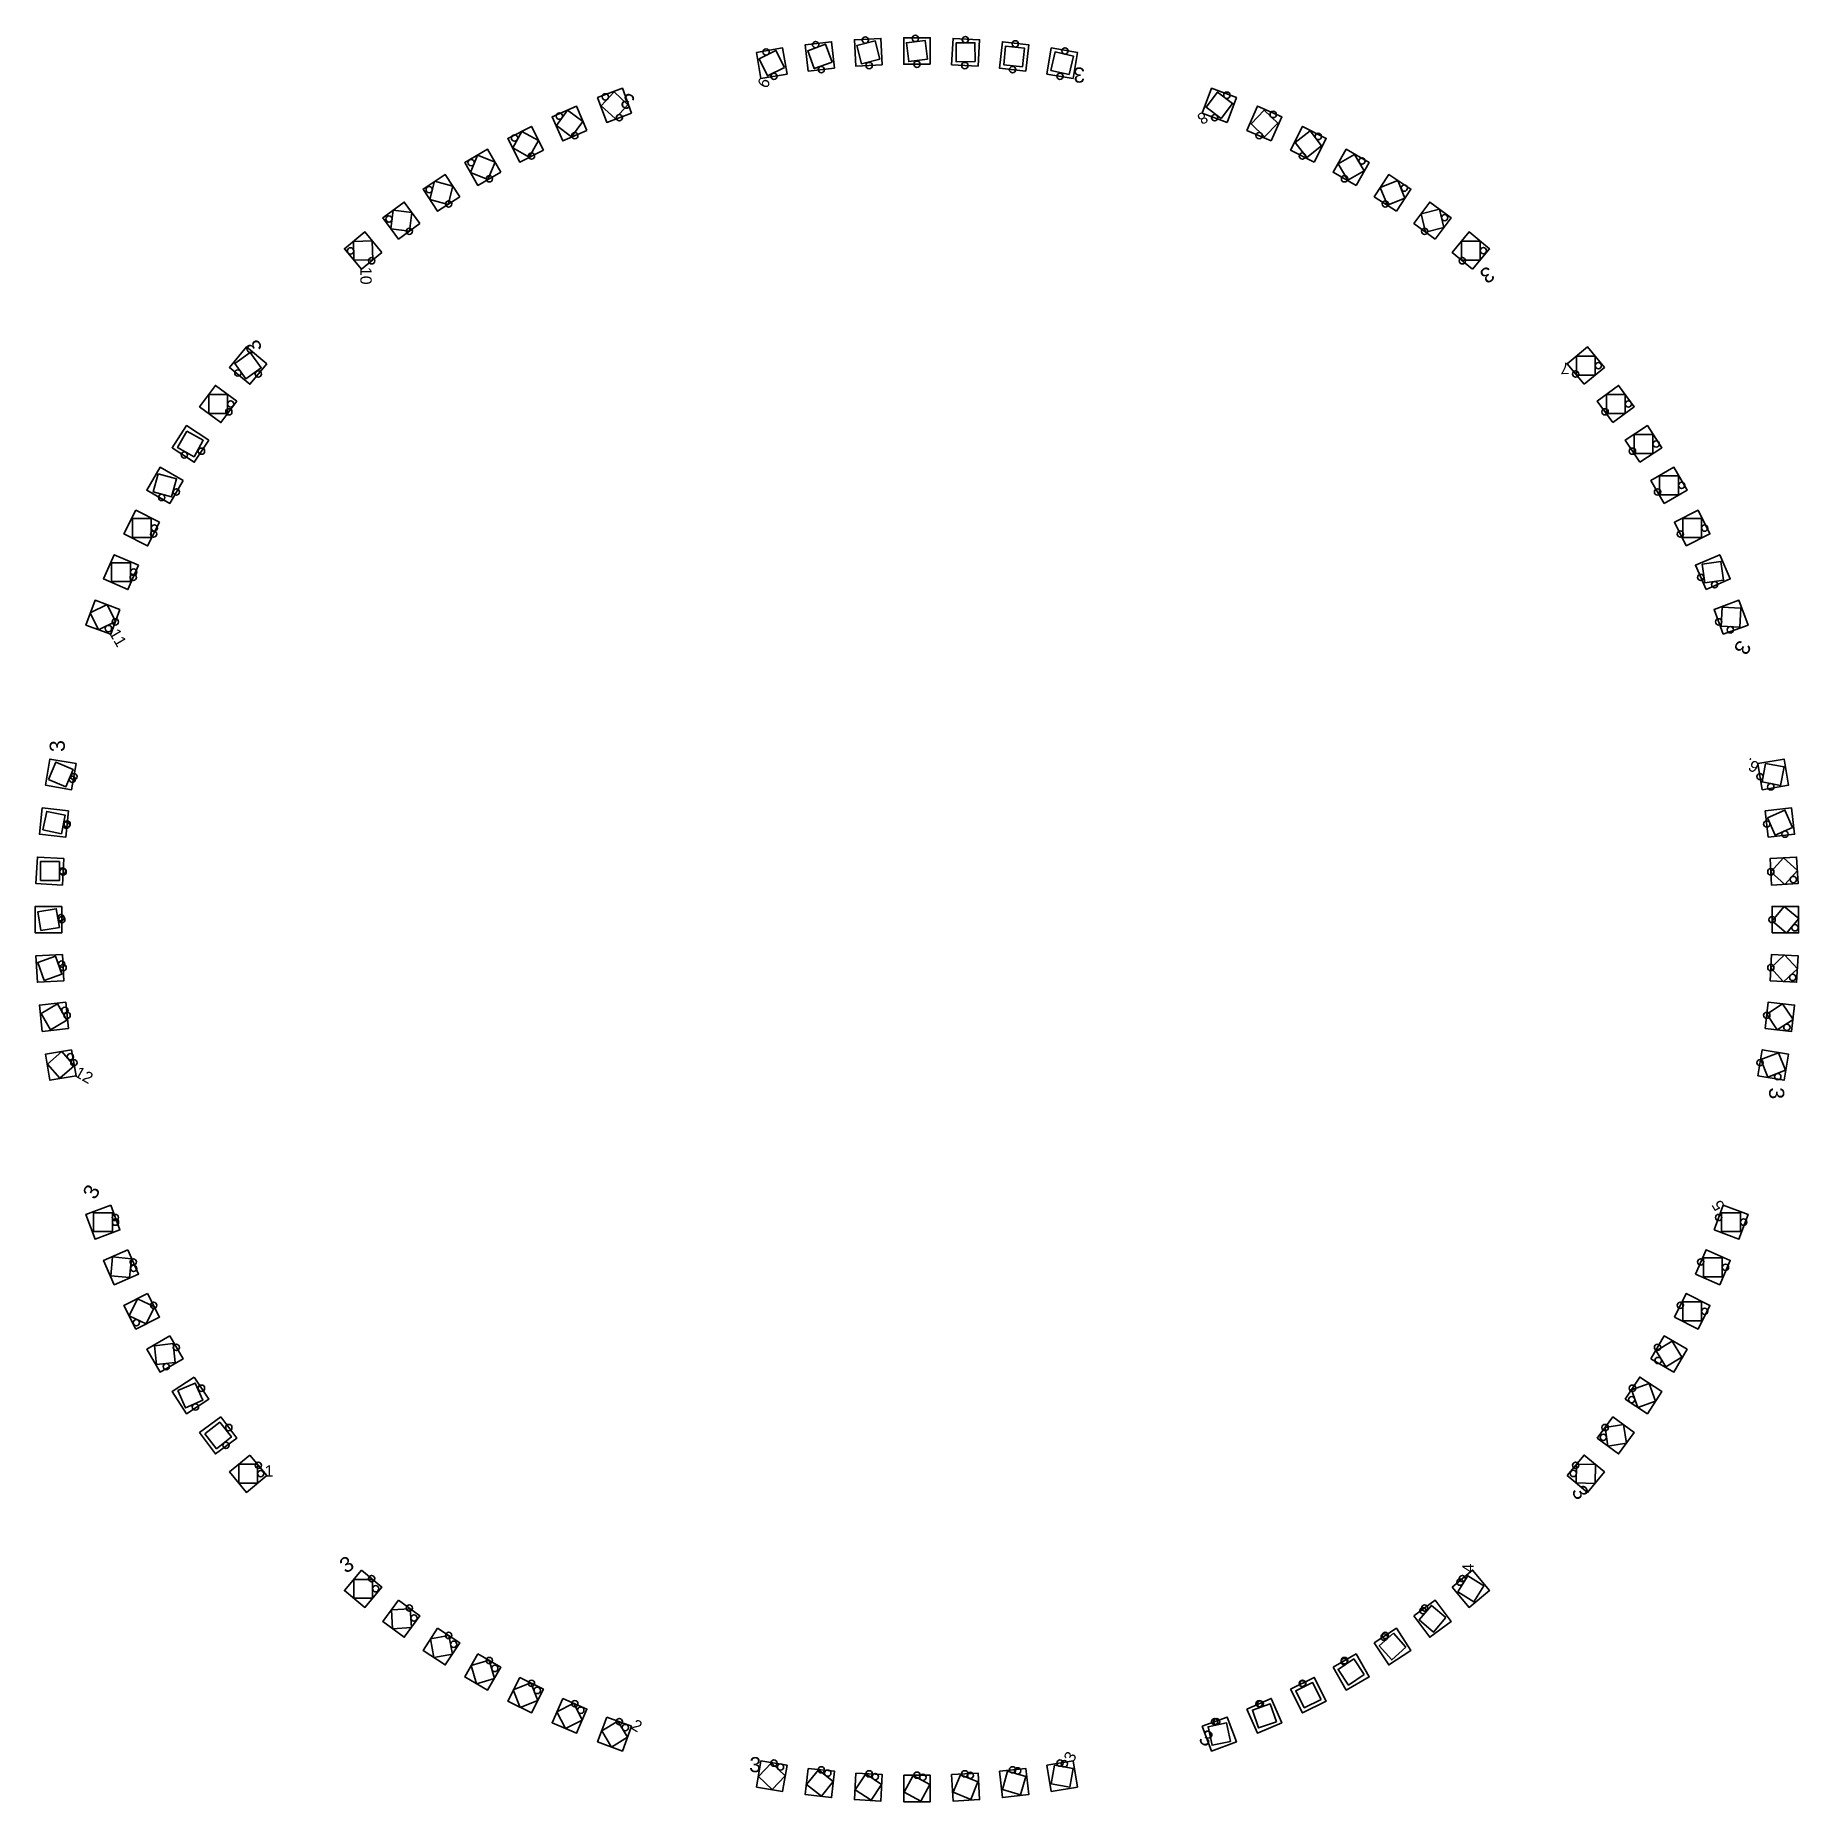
# Model space of a CAD drawing. Extents: x -280 to 280, y -280 to 281.
import ezdxf

# ---------------------------------------------------------------- set-up
doc = ezdxf.new("R2010")
doc.units = 0
doc.header["$MEASUREMENT"] = 0
doc.layers.get('0').update_dxf_attribs({"linetype": 'CONTINUOUS'})
doc.layers.add('EVERYTHING', color=7, linetype='CONTINUOUS')
doc.styles.get("Standard").update_dxf_attribs({"font": 'ARIAL.TTF'})

msp = doc.modelspace()

# ---------------------------------------------------------------- linework, layer by layer
at = {"layer": 'EVERYTHING', "color": 0}
for points in [[(-41.3, 268.66), (-42.7, 276.96), (-51, 275.56), (-49.6, 267.26)], [(-42.13, 270.77), (-44.81, 276.13), (-50.17, 273.45), (-47.49, 268.09)], [(-26.2, 270.56), (-27.14, 278.92), (-35.5, 277.98), (-34.56, 269.62)], [(-27, 272.49), (-29.07, 278.12), (-34.7, 276.05), (-32.63, 270.42)], [(-11.01, 271.6), (-11.48, 280.01), (-19.89, 279.54), (-19.42, 271.13)], [(-11.82, 273.37), (-13.25, 279.2), (-19.08, 277.77), (-17.65, 271.94)], [(4.21, 271.79), (4.21, 280.21), (-4.21, 280.21), (-4.21, 271.79)], [(3.36, 273.41), (2.59, 279.36), (-3.36, 278.59), (-2.59, 272.64)], [(19.42, 271.13), (19.89, 279.54), (11.48, 280.01), (11.01, 271.6)], [(18.49, 272.61), (18.41, 278.61), (12.41, 278.53), (12.49, 272.53)], [(34.56, 269.62), (35.5, 277.98), (27.14, 278.92), (26.2, 270.56)], [(33.52, 270.98), (34.14, 276.94), (28.18, 277.56), (27.56, 271.6)], [(49.6, 267.26), (51, 275.56), (42.7, 276.96), (41.3, 268.66)], [(48.42, 268.52), (49.74, 274.38), (43.88, 275.7), (42.56, 269.84)], [(-90.68, 256.25), (-93.61, 264.14), (-101.5, 261.21), (-98.57, 253.32)], [(98.57, 253.32), (101.5, 261.21), (93.61, 264.14), (90.68, 256.25)], [(-104.88, 250.78), (-108.25, 258.49), (-115.96, 255.12), (-112.59, 247.41)], [(-91.85, 258.93), (-96.29, 262.97), (-100.33, 258.53), (-95.89, 254.49)], [(96.7, 254.53), (100.29, 259.34), (95.48, 262.93), (91.89, 258.12)], [(112.59, 247.41), (115.96, 255.12), (108.25, 258.49), (104.88, 250.78)], [(-106.23, 253.62), (-111.09, 257.14), (-114.61, 252.28), (-109.75, 248.76)], [(110.48, 248.71), (114.66, 253.01), (110.36, 257.19), (106.18, 252.89)], [(-118.75, 244.51), (-122.55, 252.03), (-130.07, 248.23), (-126.27, 240.71)], [(-120.33, 247.53), (-125.57, 250.45), (-128.49, 245.21), (-123.25, 242.29)], [(126.27, 240.71), (130.07, 248.23), (122.55, 252.03), (118.75, 244.51)], [(123.9, 242.16), (128.62, 245.86), (124.92, 250.58), (120.2, 246.88)], [(-132.25, 237.48), (-136.46, 244.77), (-143.75, 240.56), (-139.54, 233.27)], [(-134.09, 240.67), (-139.65, 242.93), (-141.91, 237.37), (-136.35, 235.11)], [(139.54, 233.27), (143.75, 240.56), (136.46, 244.77), (132.25, 237.48)], [(136.92, 234.92), (142.1, 237.94), (139.08, 243.12), (133.9, 240.1)], [(-145.33, 229.7), (-149.94, 236.75), (-156.99, 232.14), (-152.38, 225.09)], [(152.38, 225.09), (156.99, 232.14), (149.94, 236.75), (145.33, 229.7)], [(-147.49, 233.05), (-153.29, 234.59), (-154.83, 228.79), (-149.03, 227.25)], [(149.51, 227.01), (155.07, 229.27), (152.81, 234.83), (147.25, 232.57)], [(-157.96, 221.21), (-162.96, 227.99), (-169.74, 222.99), (-164.74, 216.21)], [(-160.51, 224.71), (-166.46, 225.44), (-167.19, 219.49), (-161.24, 218.76)], [(164.74, 216.21), (169.74, 222.99), (162.96, 227.99), (157.96, 221.21)], [(161.65, 218.47), (167.48, 219.9), (166.05, 225.73), (160.22, 224.3)], [(-170.09, 212.02), (-175.46, 218.51), (-181.95, 213.14), (-176.58, 206.65)], [(-173.1, 215.66), (-179.1, 215.5), (-178.94, 209.5), (-172.94, 209.66)], [(176.58, 206.65), (181.95, 213.14), (175.46, 218.51), (170.09, 212.02)], [(173.02, 209.58), (179.02, 209.58), (179.02, 215.58), (173.02, 215.58)], [(-206.65, 176.58), (-213.14, 181.95), (-218.51, 175.46), (-212.02, 170.09)], [(-211.89, 180.21), (-216.77, 176.71), (-213.27, 171.83), (-208.39, 175.33)], [(212.02, 170.09), (218.51, 175.46), (213.14, 181.95), (206.65, 176.58)], [(209.58, 173.02), (215.58, 173.02), (215.58, 179.02), (209.58, 179.02)], [(-216.21, 164.74), (-222.99, 169.74), (-227.99, 162.96), (-221.21, 157.96)], [(221.21, 157.96), (227.99, 162.96), (222.99, 169.74), (216.21, 164.74)], [(-225.1, 160.85), (-219.1, 160.85), (-219.1, 166.85), (-225.1, 166.85)], [(219.1, 160.85), (225.1, 160.85), (225.1, 166.85), (219.1, 166.85)], [(-225.09, 152.38), (-232.14, 156.99), (-236.75, 149.94), (-229.7, 145.33)], [(-232.08, 155.24), (-235, 150), (-229.76, 147.08), (-226.84, 152.32)], [(229.7, 145.33), (236.75, 149.94), (232.14, 156.99), (225.09, 152.38)], [(227.92, 148.16), (233.92, 148.16), (233.92, 154.16), (227.92, 154.16)], [(-233.27, 139.54), (-240.56, 143.75), (-244.77, 136.46), (-237.48, 132.25)], [(-241.12, 141.69), (-242.71, 135.9), (-236.92, 134.31), (-235.33, 140.1)], [(237.48, 132.25), (244.77, 136.46), (240.56, 143.75), (233.27, 139.54)], [(236.02, 135), (242.02, 135), (242.02, 141), (236.02, 141)], [(-240.71, 126.27), (-248.23, 130.07), (-252.03, 122.55), (-244.51, 118.75)], [(244.51, 118.75), (252.03, 122.55), (248.23, 130.07), (240.71, 126.27)], [(-249.37, 121.41), (-243.37, 121.41), (-243.37, 127.41), (-249.37, 127.41)], [(243.37, 121.41), (249.37, 121.41), (249.37, 127.41), (243.37, 127.41)], [(-247.41, 112.59), (-255.12, 115.96), (-258.49, 108.25), (-250.78, 104.88)], [(-255.95, 107.42), (-249.95, 107.42), (-249.95, 113.42), (-255.95, 113.42)], [(250.78, 104.88), (258.49, 108.25), (255.12, 115.96), (247.41, 112.59)], [(249.56, 112.97), (250.4, 107.03), (256.34, 107.87), (255.5, 113.81)], [(-253.32, 98.57), (-261.21, 101.5), (-264.14, 93.61), (-256.25, 90.68)], [(256.25, 90.68), (264.14, 93.61), (261.21, 101.5), (253.32, 98.57)], [(-262.75, 97.45), (-260.09, 92.07), (-254.71, 94.73), (-257.37, 100.11)], [(255.89, 99.24), (255.58, 93.25), (261.57, 92.94), (261.88, 98.93)], [(-267.26, 49.6), (-275.56, 51), (-276.96, 42.7), (-268.66, 41.3)], [(268.66, 41.3), (276.96, 42.7), (275.56, 51), (267.26, 49.6)], [(-276.04, 44.54), (-270.5, 42.22), (-268.18, 47.76), (-273.72, 50.08)], [(269.72, 49.66), (268.6, 43.76), (274.5, 42.64), (275.62, 48.54)], [(-269.62, 34.56), (-277.98, 35.5), (-278.92, 27.14), (-270.56, 26.2)], [(-277.82, 28.52), (-271.94, 27.3), (-270.72, 33.18), (-276.6, 34.4)], [(270.56, 26.2), (278.92, 27.14), (277.98, 35.5), (269.62, 34.56)], [(270.32, 32.41), (272.71, 26.9), (278.22, 29.29), (275.83, 34.8)], [(-271.13, 19.42), (-279.54, 19.89), (-280.01, 11.48), (-271.6, 11.01)], [(-278.57, 12.45), (-272.57, 12.45), (-272.57, 18.45), (-278.57, 18.45)], [(271.6, 11.01), (280.01, 11.48), (279.54, 19.89), (271.13, 19.42)], [(271.33, 15.24), (275.78, 11.21), (279.81, 15.66), (275.36, 19.69)], [(-271.79, 4.21), (-280.21, 4.21), (-280.21, -4.21), (-271.79, -4.21)], [(-278.47, -3.45), (-272.55, -2.47), (-273.53, 3.45), (-279.45, 2.47)], [(271.77, -0.36), (276.36, -4.23), (280.23, 0.36), (275.64, 4.23)], [(271.79, -4.21), (280.21, -4.21), (280.21, 4.21), (271.79, 4.21)], [(-271.6, -11.01), (-280.01, -11.48), (-279.54, -19.89), (-271.13, -19.42)], [(271.13, -19.42), (279.54, -19.89), (280.01, -11.48), (271.6, -11.01)], [(271.33, -15.33), (275.45, -19.69), (279.81, -15.57), (275.69, -11.21)], [(-277.38, -19.29), (-271.73, -17.26), (-273.76, -11.61), (-279.41, -13.64)], [(-270.56, -26.2), (-278.92, -27.14), (-277.98, -35.5), (-269.62, -34.56)], [(-275.35, -34.95), (-270.17, -31.93), (-273.19, -26.75), (-278.37, -29.77)], [(269.62, -34.56), (277.98, -35.5), (278.92, -27.14), (270.56, -26.2)], [(270.11, -30), (273.42, -35.01), (278.43, -31.7), (275.12, -26.69)], [(-268.66, -41.3), (-276.96, -42.7), (-275.56, -51), (-267.26, -49.6)], [(-272.4, -50.38), (-267.88, -46.44), (-271.82, -41.92), (-276.34, -45.86)], [(267.26, -49.6), (275.56, -51), (276.96, -42.7), (268.66, -41.3)], [(268.21, -44.47), (270.43, -50.05), (276.01, -47.83), (273.79, -42.25)], [(-256.25, -90.68), (-264.14, -93.61), (-261.21, -101.5), (-253.32, -98.57)], [(-261.73, -99.09), (-255.73, -99.09), (-255.73, -93.09), (-261.73, -93.09)], [(253.32, -98.57), (261.21, -101.5), (264.14, -93.61), (256.25, -90.68)], [(255.73, -99.09), (261.73, -99.09), (261.73, -93.09), (255.73, -93.09)], [(-250.78, -104.88), (-258.49, -108.25), (-255.12, -115.96), (-247.41, -112.59)], [(247.41, -112.59), (255.12, -115.96), (258.49, -108.25), (250.78, -104.88)], [(-256.21, -113.13), (-250.24, -113.68), (-249.69, -107.71), (-255.66, -107.16)], [(249.95, -113.42), (255.95, -113.42), (255.95, -107.42), (249.95, -107.42)], [(-244.51, -118.75), (-252.03, -122.55), (-248.23, -130.07), (-240.71, -126.27)], [(-247.78, -120.41), (-250.37, -125.82), (-244.96, -128.41), (-242.37, -123)], [(240.71, -126.27), (248.23, -130.07), (252.03, -122.55), (244.51, -118.75)], [(243.37, -127.41), (249.37, -127.41), (249.37, -121.41), (243.37, -121.41)], [(-237.48, -132.25), (-244.77, -136.46), (-240.56, -143.75), (-233.27, -139.54)], [(233.27, -139.54), (240.56, -143.75), (244.77, -136.46), (237.48, -132.25)], [(240.06, -133.89), (234.91, -136.96), (237.98, -142.11), (243.13, -139.04)], [(-242.33, -135.34), (-241.68, -141.31), (-235.71, -140.66), (-236.36, -134.69)], [(-229.7, -145.33), (-236.75, -149.94), (-232.14, -156.99), (-225.09, -152.38)], [(225.09, -152.38), (232.14, -156.99), (236.75, -149.94), (229.7, -145.33)], [(-234.87, -149.62), (-232.46, -155.11), (-226.97, -152.7), (-229.38, -147.21)], [(232.74, -147.33), (227.09, -149.34), (229.1, -154.99), (234.75, -152.98)], [(-221.21, -157.96), (-227.99, -162.96), (-222.99, -169.74), (-216.21, -164.74)], [(-226.31, -163.35), (-222.6, -168.06), (-217.89, -164.35), (-221.6, -159.64)], [(216.21, -164.74), (222.99, -169.74), (227.99, -162.96), (221.21, -157.96)], [(224.6, -160.42), (218.67, -161.35), (219.6, -167.28), (225.53, -166.35)], [(-212.02, -170.09), (-218.51, -175.46), (-213.14, -181.95), (-206.65, -176.58)], [(-215.58, -179.02), (-209.58, -179.02), (-209.58, -173.02), (-215.58, -173.02)], [(206.65, -176.58), (213.14, -181.95), (218.51, -175.46), (212.02, -170.09)], [(215.64, -173.08), (209.64, -172.96), (209.52, -178.96), (215.52, -179.08)], [(-176.58, -206.65), (-181.95, -213.14), (-175.46, -218.51), (-170.09, -212.02)], [(170.09, -212.02), (175.46, -218.51), (181.95, -213.14), (176.58, -206.65)], [(-179.02, -215.58), (-173.02, -215.58), (-173.02, -209.58), (-179.02, -209.58)], [(180.15, -211.61), (175.05, -208.45), (171.89, -213.55), (176.99, -216.71)], [(-164.74, -216.21), (-169.74, -222.99), (-162.96, -227.99), (-157.96, -221.21)], [(157.96, -221.21), (162.96, -227.99), (169.74, -222.99), (164.74, -216.21)], [(168.08, -221.75), (163.5, -217.87), (159.62, -222.45), (164.2, -226.33)], [(-166.65, -225.29), (-160.66, -224.9), (-161.05, -218.91), (-167.04, -219.3)], [(-152.38, -225.09), (-156.99, -232.14), (-149.94, -236.75), (-145.33, -229.7)], [(-153.56, -234.42), (-147.66, -233.32), (-148.76, -227.42), (-154.66, -228.52)], [(145.33, -229.7), (149.94, -236.75), (156.99, -232.14), (152.38, -225.09)], [(155.4, -231.16), (151.4, -226.68), (146.92, -230.68), (150.92, -235.16)], [(-139.54, -233.27), (-143.75, -240.56), (-136.46, -244.77), (-132.25, -237.48)], [(-140.02, -242.75), (-134.27, -241.04), (-135.98, -235.29), (-141.73, -237)], [(132.25, -237.48), (136.46, -244.77), (143.75, -240.56), (139.54, -233.27)], [(142.16, -239.84), (138.82, -234.86), (133.84, -238.2), (137.18, -243.18)], [(-126.27, -240.71), (-130.07, -248.23), (-122.55, -252.03), (-118.75, -244.51)], [(118.75, -244.51), (122.55, -252.03), (130.07, -248.23), (126.27, -240.71)], [(-126.07, -250.27), (-120.51, -248.03), (-122.75, -242.47), (-128.31, -244.71)], [(128.43, -247.72), (125.76, -242.35), (120.39, -245.02), (123.06, -250.39)], [(-112.59, -247.41), (-115.96, -255.12), (-108.25, -258.49), (-104.88, -250.78)], [(-111.75, -256.98), (-106.39, -254.28), (-109.09, -248.92), (-114.45, -251.62)], [(104.88, -250.78), (108.25, -258.49), (115.96, -255.12), (112.59, -247.41)], [(114.24, -254.8), (112.27, -249.13), (106.6, -251.1), (108.57, -256.77)], [(-98.57, -253.32), (-101.5, -261.21), (-93.61, -264.14), (-90.68, -256.25)], [(-97.1, -262.85), (-91.97, -259.74), (-95.08, -254.61), (-100.21, -257.72)], [(90.68, -256.25), (93.61, -264.14), (101.5, -261.21), (98.57, -253.32)], [(99.65, -261.04), (98.4, -255.17), (92.53, -256.42), (93.78, -262.29)], [(-49.6, -267.26), (-51, -275.56), (-42.7, -276.96), (-41.3, -268.66)], [(-46.06, -276.35), (-41.91, -272.02), (-46.24, -267.87), (-50.39, -272.2)], [(41.3, -268.66), (42.7, -276.96), (51, -275.56), (49.6, -267.26)], [(48.58, -275.59), (49.63, -269.68), (43.72, -268.63), (42.67, -274.54)], [(-34.56, -269.62), (-35.5, -277.98), (-27.14, -278.92), (-26.2, -270.56)], [(-30.38, -278.49), (-26.63, -273.8), (-31.32, -270.05), (-35.07, -274.74)], [(-19.42, -271.13), (-19.89, -279.54), (-11.48, -280.01), (-11.01, -271.6)], [(-14.61, -279.73), (-11.29, -274.73), (-16.29, -271.41), (-19.61, -276.41)], [(-4.21, -271.79), (-4.21, -280.21), (4.21, -280.21), (4.21, -271.79)], [(1.23, -280.06), (4.06, -274.77), (-1.23, -271.94), (-4.06, -277.23)], [(11.01, -271.6), (11.48, -280.01), (19.89, -279.54), (19.42, -271.13)], [(17.09, -279.48), (19.36, -273.93), (13.81, -271.66), (11.54, -277.21)], [(26.2, -270.56), (27.14, -278.92), (35.5, -277.98), (34.56, -269.62)], [(32.89, -277.99), (34.57, -272.23), (28.81, -270.55), (27.13, -276.31)]]:
    msp.add_lwpolyline(points, close=True, dxfattribs=at)
for centre in [(-0.51, 279.97), (-47.94, 275.69), (-32.23, 278.02), (-16.41, 279.45), (15.4, 279.57), (31.26, 278.25), (47.03, 276.01), (-30.38, 270.09), (-15.21, 271.37), (0, 271.79), (15.21, 271.37), (30.38, 270.09), (-45.45, 267.96), (45.45, 267.96), (-99.05, 261.42), (98.48, 261.94), (-113.66, 255.29), (-94.62, 254.78), (94.62, 254.78), (113.21, 255.82), (-127.9, 248.32), (-108.74, 249.09), (108.74, 249.09), (127.56, 248.84), (-141.7, 240.53), (-122.51, 242.61), (122.51, 242.61), (141.46, 241.03), (-135.89, 235.37), (135.89, 235.37), (-155.03, 231.94), (154.87, 232.43), (-148.85, 227.4), (148.85, 227.4), (-167.82, 222.59), (-161.35, 218.71), (161.35, 218.71), (167.74, 223.05), (-180.02, 212.48), (180.02, 212.58), (-173.34, 209.34), (173.34, 209.34), (-215.83, 173.69), (-209.34, 173.34), (209.34, 173.34), (216.58, 176.02), (-218.1, 163.85), (226.1, 163.85), (-218.71, 161.35), (218.71, 161.35), (234.92, 151.16), (-232.86, 147.66), (-227.4, 148.85), (227.4, 148.85), (-240.08, 134.14), (-235.37, 135.89), (235.37, 135.89), (243.02, 138), (-242.61, 122.51), (-242.37, 124.41), (242.61, 122.51), (250.37, 124.41), (-249.09, 108.74), (-248.95, 110.42), (249.09, 108.74), (253.51, 106.46), (-254.78, 94.62), (254.78, 94.62), (-256.96, 92.5), (258.52, 92.1), (-268.42, 44.61), (-267.96, 45.45), (267.96, 45.45), (271.36, 42.22), (-270.35, 30.04), (-270.09, 30.38), (270.09, 30.38), (275.86, 27.18), (-271.57, 15.45), (-271.37, 15.21), (271.37, 15.21), (278.53, 12.76), (-272.05, 0.65), (-271.79, 0), (271.79, 0), (279.06, -2.58), (-271.81, -14.1), (-271.37, -15.21), (271.37, -15.21), (278.32, -18.36), (-270.81, -28.84), (-270.09, -30.38), (270.09, -30.38), (276.47, -34.19), (-269.09, -43.52), (-267.96, -45.45), (267.96, -45.45), (273.59, -49.87), (-254.78, -94.62), (-254.73, -96.09), (254.78, -94.62), (262.73, -96.09), (-249.09, -108.74), (-248.97, -110.79), (249.09, -108.74), (256.95, -110.42), (-242.61, -122.51), (242.61, -122.51), (250.37, -124.41), (-248.1, -128.02), (-235.37, -135.89), (235.37, -135.89), (235.58, -140.05), (-238.59, -141.98), (-227.4, -148.85), (227.15, -152.5), (227.4, -148.85), (-229.31, -154.82), (-218.71, -161.35), (218.71, -161.35), (-219.62, -166.99), (218.15, -164.47), (-209.34, -173.34), (209.34, -173.34), (-208.58, -176.02), (208.58, -175.94), (-173.34, -209.34), (-172.02, -212.57), (172.62, -210.47), (173.34, -209.34), (-161.35, -218.71), (160.8, -219.52), (161.35, -218.71), (-159.86, -221.84), (-148.85, -227.4), (-147.23, -230.19), (148.5, -227.93), (148.85, -227.4), (-135.89, -235.37), (135.77, -235.7), (135.89, -235.37), (-134.17, -237.88), (-122.51, -242.61), (-120.7, -244.88), (122.51, -242.61), (122.63, -242.79), (-108.74, -249.09), (-106.85, -251.15), (108.74, -249.09), (109.11, -249.17), (-94.62, -254.78), (-92.67, -256.66), (94.62, -254.78), (95.25, -254.82), (-45.45, -267.96), (-43.38, -269.22), (-30.38, -270.09), (30.38, -270.09), (45.45, -267.96), (46.85, -268.17), (-28.35, -271.15), (-15.21, -271.37), (-13.24, -272.24), (0, -271.79), (1.88, -272.47), (15.21, -271.37), (16.97, -271.87), (31.97, -270.43)]:
    msp.add_circle(centre, 1, dxfattribs=at)

# ---------------------------------------------------------------- texts
at = {"color": 0}
for s, height, rotation, p in [('3', 4.8, 181.52, (53.35, 270.79)), ('9', 3.6, 240.35, (-49.54, 268.05)), ('3', 4.8, 151.52, (-89.19, 261.19)), ('8', 3.6, 210.35, (91.12, 256.9)), ('10', 3.6, 270.35, (-176.93, 207.36)), ('3', 4.8, 211.52, (181.6, 207.84)), ('3', 4.8, 121.52, (-207.84, 181.6)), ('7', 3.6, 180.35, (207.36, 176.93)), ('11', 3.6, 300.35, (-256.9, 91.12)), ('3', 4.8, 241.52, (261.19, 89.19)), ('3', 4.8, 91.52, (-270.79, 53.35)), ('6.', 3.6, 150.35, (268.05, 49.54)), ('12', 3.6, 330.35, (-268.05, -49.54)), ('3', 4.8, 271.52, (270.79, -53.35)), ('3', 4.8, 61.52, (-261.19, -89.19)), ('5', 3.6, 120.35, (256.9, -91.12)), ('1', 3.6, 359.65, (-207.36, -176.93)), ('3', 4.8, 301.52, (207.84, -181.6)), ('3', 4.8, 31.52, (-181.6, -207.84)), ('4', 3.6, 90.35, (176.93, -207.36)), ('2', 3.6, 329.65, (-91.12, -256.9)), ('3', 4.8, 331.52, (89.19, -261.19)), ('3', 4.8, 358.48, (-53.35, -270.79)), ('3', 3.6, 60.35, (49.54, -268.05))]:
    msp.add_text(s, height=height, rotation=rotation, dxfattribs=at).set_placement(p)

doc.saveas('drawing.dxf')
